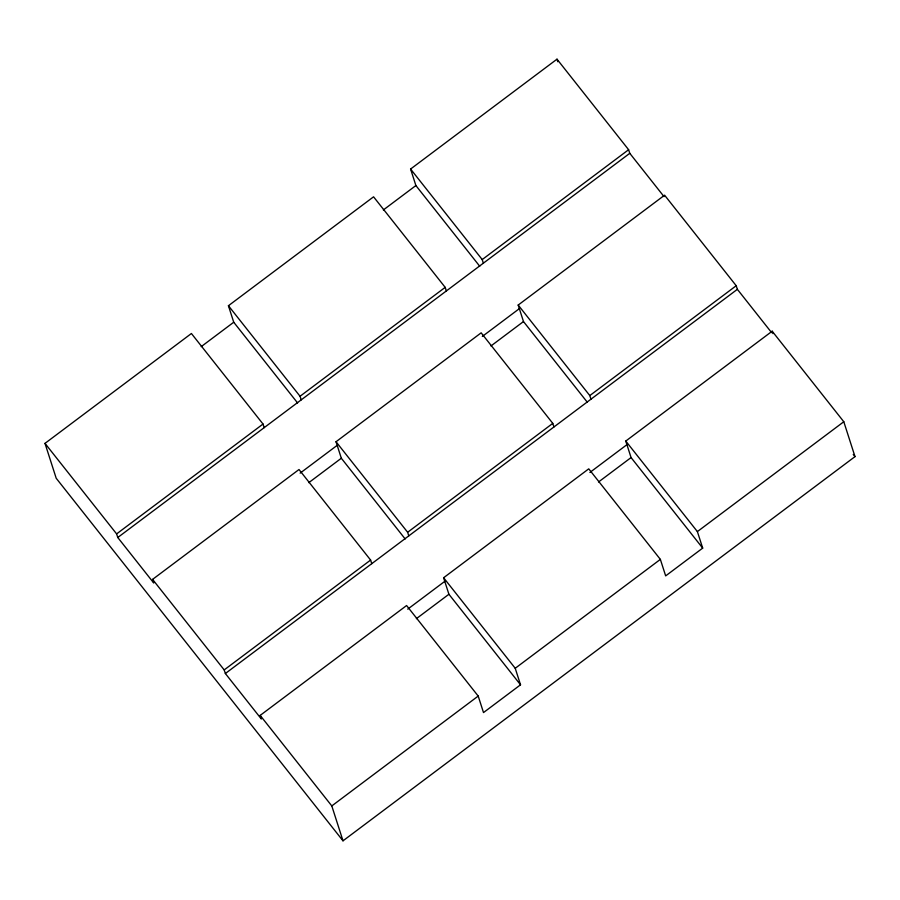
<?xml version="1.0" encoding="UTF-8"?>
<svg xmlns="http://www.w3.org/2000/svg" width="900" height="900" viewBox="0 0 900 900"><rect width="100%" height="100%" fill="white"/><g stroke="black" fill="none" stroke-linecap="round" stroke-linejoin="round"><path stroke-width="1.35" d="M371.767 563.659L370.609 560.059L299.002 469.519L152.584 579.386L224.201 669.915L225.36 673.526L261.338 718.999L260.179 715.399L406.586 605.531L478.204 696.071L483.502 712.575L520.526 684.799L448.909 594.259L443.61 577.755L588.746 468.844L660.364 559.384L665.663 575.887L702.686 548.111L631.069 457.571L625.77 441.067L772.178 331.2L843.795 421.74L855 456.626L343.001 840.825L56.205 478.26L45 443.374L191.407 333.506L263.025 424.046L264.184 427.646M297.585 402.952L233.73 322.234L228.431 305.73L373.567 196.819L445.185 287.359L446.344 290.959M479.745 266.265L415.89 185.546L410.591 169.042L556.999 59.175L628.616 149.715L629.775 153.315L664.031 196.627M201.195 346.646L233.73 322.234M383.355 209.959L415.89 185.546M152.584 579.386L153.743 582.986L117.776 537.514L116.617 533.903L263.025 424.046M301.207 399.87L300.049 396.27L445.185 287.359M483.368 263.183L482.209 259.571L628.616 149.715M117.776 537.514L629.775 153.315M405.169 538.965L341.325 458.246L336.026 441.743L481.162 332.831L552.78 423.371L553.928 426.971M587.34 402.277L523.485 321.559L518.186 305.055L664.594 195.188L736.211 285.727L737.37 289.327L771.626 332.64M300.15 473.13L337.185 445.343M482.321 336.442L519.345 308.655M308.79 482.659L341.325 458.246M490.95 345.971L523.485 321.559M224.201 669.915L370.609 560.059M408.791 535.882L407.644 532.271L552.78 423.371M590.962 399.195L589.804 395.584L736.211 285.727M225.36 673.526L737.37 289.327M407.745 609.143L444.769 581.355M589.905 472.455L626.929 444.668M416.374 618.671L448.909 594.259M598.534 481.984L631.069 457.571M343.001 840.825L331.796 805.928L478.204 696.071M520.526 684.799L515.227 668.284L660.364 559.384M702.686 548.111L697.387 531.596L843.795 421.74M853.256 454.421L855 456.626M410.591 169.042L482.209 259.571M518.186 305.055L589.804 395.584M625.77 441.067L697.387 531.596M228.431 305.73L300.049 396.27M336.026 441.743L407.644 532.271M443.61 577.755L515.227 668.284M45 443.374L116.617 533.903M260.179 715.399L331.796 805.928M772.178 331.2L772.954 333.608M556.999 59.175L557.831 61.762"/></g></svg>
